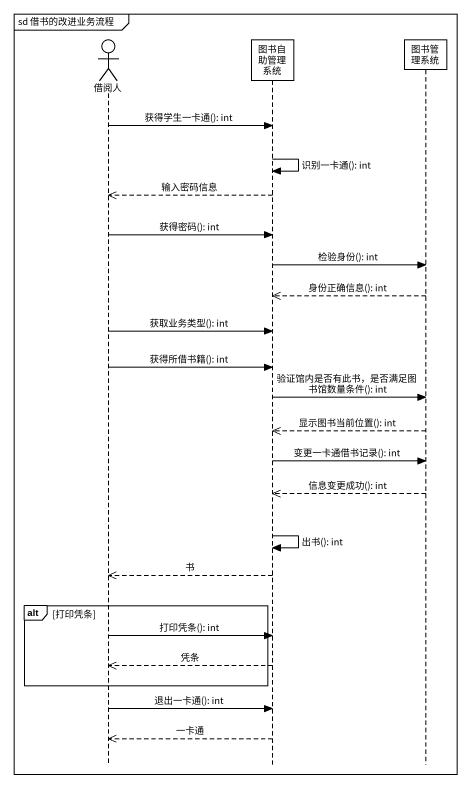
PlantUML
@startuml
mainframe sd 借书的改进业务流程
hide footbox
actor 借阅人
participant 图书自助管理系统
participant 图书管理系统

借阅人 -> 图书自助管理系统 : 获得学生一卡通(): int
图书自助管理系统 -> 图书自助管理系统 : 识别一卡通(): int
图书自助管理系统 -->> 借阅人 : 输入密码信息
借阅人 -> 图书自助管理系统 : 获得密码(): int
图书自助管理系统 -> 图书管理系统 : 检验身份(): int
图书管理系统 -->> 图书自助管理系统 : 身份正确信息(): int
借阅人 -> 图书自助管理系统 : 获取业务类型(): int
借阅人 -> 图书自助管理系统 : 获得所借书籍(): int
图书自助管理系统 -> 图书管理系统 : 验证馆内是否有此书，是否满足图书馆数量条件(): int
图书管理系统 -->> 图书自助管理系统 : 显示图书当前位置(): int
图书自助管理系统 -> 图书管理系统 : 变更一卡通借书记录(): int
图书管理系统 -->> 图书自助管理系统 : 信息变更成功(): int
图书自助管理系统 -> 图书自助管理系统 : 出书(): int
图书自助管理系统 -->> 借阅人 : 书
alt 打印凭条
  借阅人 -> 图书自助管理系统 : 打印凭条(): int
  图书自助管理系统 -->> 借阅人 : 凭条
end
借阅人 -> 图书自助管理系统 : 退出一卡通(): int
图书自助管理系统 -->> 借阅人 : 一卡通
@enduml
